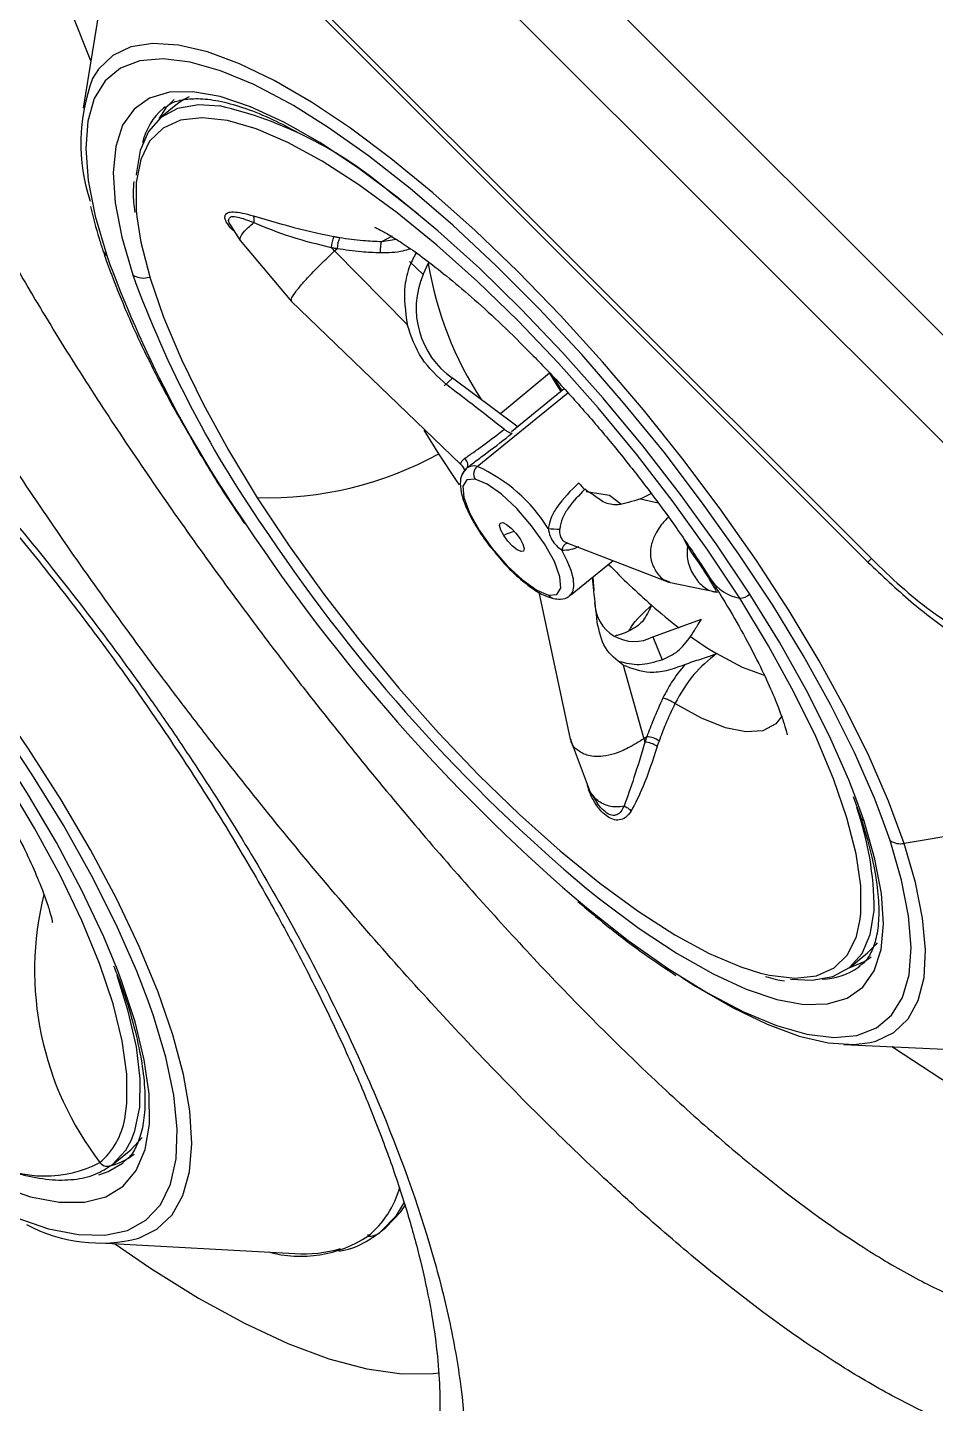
# Model space of a CAD drawing. Extents: x 527 to 611, y 788 to 934.
# Drawn here: x 600.728 to 602.688, y 871.504 to 874.474 of the extents above; entities that cross this region are included whole.
import ezdxf

# ---------------------------------------------------------------- set-up
doc = ezdxf.new("R2010")
doc.units = 0
doc.header["$MEASUREMENT"] = 0
doc.layers.add('1', color=4, linetype='Continuous')
doc.layers.add('GEOMETRY', color=4, linetype='Continuous', lineweight=25)

# ---------------------------------------------------------------- blocks, each defined once
blk = doc.blocks.new('2026_FLASH')
at = {"layer": 'GEOMETRY'}
for p, q in [((69.7236, 76.1656), (76.1656, 69.7237)), ((69.9749, 76.1466), (76.1466, 69.9749)), ((70.0066, 75.463), (75.463, 70.0066)), ((70.0139, 75.4703), (75.4703, 70.0139)), ((73.8373, 71.4072), (73.7687, 70.9863)), ((73.9727, 70.9959), (73.9352, 70.9654)), ((73.9458, 70.9891), (73.942, 70.9862)), ((74.4292, 70.8063), (74.4301, 70.8071)), ((74.4929, 70.7568), (74.4292, 70.8063)), ((74.0878, 70.7326), (74.1079, 70.7004)), ((74.1363, 70.754), (74.1977, 70.7363)), ((74.4135, 70.6986), (74.4368, 70.7111)), ((74.4135, 70.6986), (74.4442, 70.7035)), ((74.1078, 70.7006), (74.2185, 70.5692)), ((74.3113, 70.6782), (74.317, 70.6836)), ((74.4683, 70.5193), (74.3113, 70.6782)), ((74.4733, 70.6552), (74.5028, 70.6272)), ((74.5028, 70.6272), (74.5152, 70.6539)), ((74.2178, 70.5699), (74.5837, 70.218)), ((74.7755, 70.414), (74.6694, 70.3266)), ((74.7755, 70.414), (74.7885, 70.3928)), ((74.5481, 70.3869), (74.5658, 70.4035)), ((74.702, 70.3023), (74.5658, 70.4035)), ((74.8075, 70.3806), (74.6933, 70.2878)), ((74.784, 70.405), (74.7936, 70.3898)), ((74.7885, 70.3928), (74.8003, 70.3748)), ((74.7936, 70.3898), (74.8022, 70.3763)), ((74.6196, 70.213), (74.8152, 70.3719)), ((74.5366, 70.2402), (74.5052, 70.2916)), ((74.7068, 70.2988), (74.702, 70.3023)), ((74.8544, 70.1587), (74.9052, 70.1506)), ((74.9052, 70.1506), (74.9076, 70.1487)), ((74.9076, 70.1487), (74.9298, 70.1319)), ((74.9717, 70.1433), (74.9952, 70.1543)), ((74.9717, 70.1433), (75.0098, 70.1342)), ((75.0639, 70.0587), (75.0733, 70.0401)), ((74.8127, 70.0482), (75.0334, 69.963)), ((74.8206, 69.9347), (74.9128, 70.0096)), ((74.8691, 69.9741), (74.8712, 69.945)), ((75.0331, 69.9631), (75.1385, 69.9414)), ((74.7528, 69.9415), (74.8205, 69.6239)), ((74.9988, 69.8454), (75.1038, 69.8834)), ((74.9988, 69.8454), (75.0188, 69.7952)), ((74.9347, 69.784), (74.9792, 69.6252)), ((74.8203, 69.6245), (74.863, 69.5099)), ((74.9856, 69.6295), (74.9792, 69.6252)), ((74.8627, 69.5105), (74.8781, 69.4867)), ((74.8826, 69.4802), (74.8783, 69.4868)), ((75.4307, 69.5007), (75.4461, 69.4584)), ((75.4545, 69.4472), (75.4392, 69.4907)), ((75.9068, 69.46), (75.541, 69.3992)), ((75.5107, 69.4051), (75.494, 69.4528)), ((75.4248, 69.132), (75.4623, 69.1625)), ((75.4427, 69.1315), (75.4465, 69.1345)), ((75.4112, 68.9648), (75.8373, 68.9457)), ((73.8715, 68.7376), (73.896, 68.7638)), ((73.8341, 68.7075), (73.8715, 68.7376)), ((74.4125, 68.5617), (74.4224, 68.5697)), ((73.805, 68.5367), (74.2261, 68.5138)), ((74.3835, 68.5549), (74.3836, 68.551)), ((74.4098, 68.5596), (74.4125, 68.5617))]:
    blk.add_line(p, q, dxfattribs=at)
at = {"layer": 'GEOMETRY', "flags": 128}
for points in [[(73.7853, 71.0883), (73.7429, 71.1954), (73.7061, 71.3038), (73.6784, 71.4051), (73.66, 71.4988), (73.6509, 71.5841), (73.6513, 71.6605), (73.6612, 71.7274), (73.6645, 71.7404)], [(75.541, 69.3992), (75.5075, 69.4902), (75.4655, 69.5868), (75.4155, 69.6882), (75.3578, 69.7933), (75.2931, 69.9009), (75.2221, 70.01), (75.1455, 70.1195), (75.0641, 70.2282), (74.9787, 70.335), (74.8901, 70.4389), (74.7994, 70.5387), (74.7074, 70.6335), (74.6151, 70.7222), (74.5235, 70.804), (74.4333, 70.878), (74.3457, 70.9435), (74.2615, 70.9997), (74.1815, 71.0461), (74.1066, 71.0823), (74.0375, 71.1079), (73.975, 71.1225), (73.9196, 71.1261), (73.8721, 71.1186), (73.8328, 71.1001), (73.8021, 71.0707), (73.7891, 71.0503)], [(74.223, 70.9919), (74.2153, 70.9964), (74.1374, 71.0373), (74.0653, 71.0673), (73.9997, 71.0859), (73.9415, 71.0931), (73.8912, 71.0887), (73.8493, 71.0727), (73.8164, 71.0455), (73.7928, 71.0071), (73.7788, 70.9582), (73.7745, 70.8991), (73.7799, 70.8306), (73.7951, 70.7534), (73.8197, 70.6683)], [(74.2218, 70.9456), (74.202, 70.9561), (74.1301, 70.9893), (74.0644, 71.0113), (74.0058, 71.0218), (73.9549, 71.0209), (73.9123, 71.0083), (73.8786, 70.9844), (73.8541, 70.9494), (73.8391, 70.9037), (73.8338, 70.8478), (73.8382, 70.7824), (73.8523, 70.7083), (73.876, 70.6263)], [(73.9653, 71.005), (73.9475, 70.987), (73.9325, 70.9631)], [(73.9975, 71.0112), (73.9865, 71.0054), (73.9727, 70.9959)], [(74.0638, 70.991), (74.0175, 70.9937), (73.9728, 70.9858), (73.9367, 70.9665), (73.9096, 70.9361), (73.8918, 70.895), (73.8836, 70.8435), (73.8835, 70.8416)], [(75.494, 69.4528), (75.4768, 69.4971), (75.434, 69.595), (75.3827, 69.6977), (75.3236, 69.8042), (75.2573, 69.9132), (75.1845, 70.0235), (75.106, 70.134), (75.0227, 70.2434), (74.9354, 70.3506), (74.8452, 70.4543), (74.7531, 70.5535), (74.6599, 70.647), (74.5669, 70.7338), (74.4749, 70.8129), (74.3849, 70.8836), (74.2981, 70.945), (74.223, 70.9919)], [(74.0251, 70.9658), (73.9791, 70.9605), (73.9412, 70.9436), (73.9124, 70.9152), (73.893, 70.8758), (73.8834, 70.8259), (73.8835, 70.7661), (73.8849, 70.7517)], [(75.1861, 69.9283), (75.1173, 70.0322), (75.0428, 70.1363), (74.9636, 70.2391), (74.8806, 70.3393), (74.795, 70.4357), (74.7076, 70.5272), (74.6198, 70.6124), (74.5326, 70.6905), (74.447, 70.7603), (74.3641, 70.821), (74.2851, 70.8718), (74.2108, 70.9122), (74.1423, 70.9415), (74.0803, 70.9595), (74.0257, 70.9658), (74.0251, 70.9658)], [(75.4392, 69.4907), (75.4215, 69.5361), (75.3798, 69.6309), (75.3296, 69.7304), (75.2717, 69.8336), (75.2066, 69.9391), (75.1352, 70.0458), (75.0583, 70.1523), (74.9768, 70.2575), (74.8916, 70.3601), (74.8038, 70.459), (74.7143, 70.5528), (74.6243, 70.6407), (74.5347, 70.7214), (74.4467, 70.7941), (74.3613, 70.858), (74.2794, 70.9122), (74.2218, 70.9456)], [(73.8849, 70.7517), (73.8936, 70.697), (73.9133, 70.6197), (73.9425, 70.5351), (73.9808, 70.4441), (74.0277, 70.3481), (74.0826, 70.2481), (74.1448, 70.1455)], [(73.889, 68.5465), (73.9282, 68.566), (73.9607, 68.597), (73.9842, 68.6386), (73.9985, 68.6902), (74.0035, 68.7514), (73.9991, 68.8216), (73.9854, 68.9), (73.9624, 68.9858), (73.9305, 69.0782), (73.89, 69.1762), (73.8413, 69.2788), (73.7848, 69.3849), (73.7212, 69.4935), (73.6511, 69.6034), (73.5752, 69.7135)], [(73.9093, 69.0594), (73.8847, 69.1229), (73.84, 69.224), (73.7869, 69.3295), (73.7261, 69.4381), (73.6582, 69.5486), (73.5839, 69.6599), (73.5041, 69.7707), (73.4196, 69.8798), (73.3313, 69.986), (73.2404, 70.0881), (73.1476, 70.185), (73.0541, 70.2757), (72.9608, 70.3592), (72.8688, 70.4345), (72.7791, 70.5009), (72.6927, 70.5575), (72.6426, 70.5868)], [(73.8586, 68.8043), (73.8633, 68.8377), (73.8632, 68.9007), (73.8533, 68.9726), (73.8336, 69.0526), (73.8044, 69.1397), (73.7661, 69.2328), (73.7191, 69.3307), (73.6641, 69.4322), (73.6017, 69.536)], [(73.8429, 69.126), (73.8133, 69.1974), (73.7663, 69.2972), (73.7112, 69.4007), (73.6488, 69.5067), (73.5796, 69.614), (73.5045, 69.7213), (73.4245, 69.8273), (73.3404, 69.9309), (73.2532, 70.0308), (73.164, 70.1258), (73.0737, 70.2148), (72.9836, 70.2968), (72.8945, 70.3708), (72.8076, 70.4359), (72.7378, 70.4827)], [(74.7936, 70.3898), (74.7901, 70.3912), (74.7885, 70.3928)], [(74.5811, 70.1733), (74.5762, 70.1804), (74.5366, 70.2402)], [(74.5974, 70.2099), (74.5986, 70.2113), (74.5993, 70.2132), (74.5994, 70.2156), (74.5991, 70.2183), (74.5982, 70.2213), (74.5968, 70.2244), (74.5951, 70.2275), (74.5929, 70.2306)], [(74.615, 70.1855), (74.597, 70.1839), (74.5886, 70.1703), (74.5905, 70.1459), (74.6026, 70.1131), (74.6237, 70.0751), (74.6517, 70.0357), (74.6839, 69.9987), (74.7171, 69.9678), (74.748, 69.9459), (74.7737, 69.9352)], [(74.7737, 69.9352), (74.7917, 69.9368), (74.8001, 69.9504), (74.7981, 69.9749), (74.786, 70.0077), (74.765, 70.0456), (74.737, 70.085), (74.7048, 70.122), (74.6716, 70.153), (74.6407, 70.1748), (74.615, 70.1855)], [(74.1448, 70.1455), (74.2136, 70.0415), (74.2881, 69.9375), (74.3673, 69.8347), (74.4503, 69.7345), (74.536, 69.638), (74.6233, 69.5466), (74.7111, 69.4614), (74.7984, 69.3833), (74.8839, 69.3135), (74.9668, 69.2528), (75.0458, 69.202), (75.1201, 69.1616), (75.1887, 69.1323), (75.2309, 69.119)], [(74.6767, 70.064), (74.6704, 70.0757), (74.6678, 70.0851), (74.6693, 70.0907), (74.6745, 70.0917), (74.6828, 70.0879), (74.6928, 70.0799), (74.7031, 70.0689), (74.712, 70.0567)], [(74.712, 70.0567), (74.7183, 70.045), (74.7209, 70.0356), (74.7194, 70.03), (74.7142, 70.0291), (74.7059, 70.0329), (74.6959, 70.0408), (74.6856, 70.0518), (74.6767, 70.064)], [(74.8207, 69.9348), (74.826, 69.9421), (74.8284, 69.954), (74.8271, 69.9695), (74.8221, 69.9881), (74.8137, 70.0093), (74.802, 70.0325)], [(75.463, 70.0066), (75.4637, 70.0073), (75.4703, 70.0139)], [(75.4462, 69.2357), (75.4476, 69.2479), (75.4474, 69.3077), (75.4373, 69.3768), (75.4176, 69.4541), (75.3884, 69.5387), (75.3501, 69.6297), (75.3032, 69.7257), (75.2483, 69.8256), (75.1861, 69.9283)], [(75.2398, 69.7616), (75.1918, 69.7791), (75.1357, 69.8089)], [(75.2781, 69.6742), (75.2641, 69.657), (75.2362, 69.6424), (75.1996, 69.6396), (75.1551, 69.6486), (75.1035, 69.6693), (75.0462, 69.7012)], [(74.8554, 69.302), (74.8837, 69.2793), (74.9692, 69.2155), (75.0511, 69.1613), (75.1285, 69.1173), (75.2004, 69.0841), (75.2661, 69.0622), (75.3247, 69.0516), (75.3756, 69.0526), (75.4181, 69.0651), (75.4519, 69.089), (75.4764, 69.124), (75.4914, 69.1697), (75.4967, 69.2256), (75.4922, 69.291), (75.4781, 69.3651), (75.4545, 69.4472)], [(74.8289, 69.2828), (74.8556, 69.2605), (74.9455, 69.1898), (75.0324, 69.1285), (75.1152, 69.077), (75.1931, 69.0361), (75.2652, 69.0062), (75.3307, 68.9875), (75.389, 68.9803), (75.4393, 68.9847), (75.4811, 69.0007), (75.514, 69.028), (75.5376, 69.0663), (75.5516, 69.1153), (75.556, 69.1743), (75.5505, 69.2428), (75.5354, 69.32), (75.5107, 69.4051)], [(75.4676, 68.9691), (75.4798, 68.9722), (75.5191, 68.9907), (75.5497, 69.0201), (75.5714, 69.0599), (75.584, 69.1099), (75.5872, 69.1695), (75.581, 69.238), (75.5655, 69.3149), (75.541, 69.3992)], [(75.2961, 69.1063), (75.3425, 69.1037), (75.3872, 69.1116), (75.4233, 69.1308), (75.4504, 69.1612), (75.4681, 69.2024), (75.4763, 69.2538), (75.4764, 69.2558)], [(75.2309, 69.119), (75.2506, 69.1143), (75.3052, 69.108), (75.3518, 69.1133), (75.3897, 69.1302), (75.4186, 69.1586), (75.4379, 69.1979), (75.4462, 69.2357)], [(75.483, 69.1844), (75.4794, 69.1798), (75.4623, 69.1625)], [(75.4698, 69.1534), (75.4561, 69.1438), (75.422, 69.1298)], [(73.5869, 68.6596), (73.6555, 68.6363), (73.7172, 68.6246), (73.7715, 68.6244), (73.8177, 68.6359), (73.8551, 68.6588), (73.8835, 68.693), (73.9024, 68.738), (73.9117, 68.7932), (73.9112, 68.8581), (73.9009, 68.9319), (73.881, 69.0137), (73.8517, 69.1026), (73.8429, 69.126)], [(73.8724, 68.7576), (73.8805, 68.7784), (73.891, 68.8297), (73.892, 68.8905), (73.8838, 68.9598), (73.8662, 69.037), (73.8422, 69.1137)], [(75.0606, 69.1101), (75.0904, 69.0911), (75.1704, 69.0446), (75.2453, 69.0085), (75.3143, 68.9829), (75.3769, 68.9683), (75.4322, 68.9647), (75.4676, 68.9691)], [(73.6232, 68.5914), (73.6943, 68.5672), (73.7586, 68.5544), (73.8155, 68.5532), (73.8643, 68.5637), (73.9045, 68.5857), (73.9356, 68.6189), (73.9574, 68.6631), (73.9695, 68.7178), (73.9719, 68.7822), (73.9644, 68.8558), (73.9473, 68.9377), (73.9206, 69.0271), (73.9093, 69.0594)], [(76.1501, 68.7106), (76.1207, 68.708), (76.0539, 68.711), (75.9797, 68.7252), (75.8987, 68.7504), (75.8113, 68.7866), (75.7183, 68.8335), (75.6202, 68.8907), (75.5178, 68.9579), (75.5144, 68.9602)], [(73.8322, 68.706), (73.8609, 68.737), (73.8724, 68.7576)], [(73.8027, 68.6838), (73.823, 68.6905), (73.8553, 68.7094)], [(74.4125, 68.5617), (74.4449, 68.5958), (74.4627, 68.6247)], [(74.4224, 68.5697), (74.4549, 68.6038), (74.4653, 68.6194)], [(73.8364, 68.535), (73.914, 68.4819), (74.0175, 68.4174), (74.1168, 68.363), (74.2109, 68.3192), (74.2994, 68.2862), (74.3815, 68.2645), (74.4568, 68.2539), (74.5246, 68.2548), (74.5381, 68.2564)]]:
    blk.add_lwpolyline(points, dxfattribs=at)
at = {"layer": 'GEOMETRY'}
for centre, radius, start, end in [((74.161, 70.9106), 0.3972, 159.415, 198.3301), ((74.0299, 70.8827), 0.1357, 130.337, 167.8202), ((73.8717, 70.1572), 0.8558, 49.3432, 77.0226), ((74.4035, 70.6741), 0.1002, 159.4009, 173.2922), ((74.4105, 70.6747), 0.0939, 159.7507, 174.5792), ((73.8331, 70.6869), 0.023, 198.8276, 234.2241), ((76.2228, 71.5445), 2.5579, 200.0329, 214.7356), ((75.2583, 70.7723), 0.7542, 189.2439, 213.4453), ((76.1534, 71.4602), 2.4253, 200.1111, 215.1496), ((73.8989, 70.6621), 0.0425, 237.3959, 288.8525), ((74.6718, 70.5541), 0.1841, 156.5901, 234.8389), ((74.1656, 70.918), 0.7727, 268.4628, 298.6988), ((74.6118, 70.1875), 0.0266, 73.0864, 122.7951), ((74.6332, 70.1966), 0.0214, 129.8292, 211.1211), ((74.4787, 69.8978), 0.3452, 31.6882, 65.9137), ((77.4253, 72.2825), 3.9673, 213.5991, 229.1226), ((74.794, 70.2458), 0.1681, 262.6251, 271.1797), ((77.1942, 72.0936), 3.6418, 213.8707, 230.0445), ((74.7146, 69.9919), 0.0815, 100.1244, 117.749), ((74.8194, 70.0309), 0.0174, 107.6034, 174.7763), ((76.0841, 71.1531), 1.6496, 224.2717, 228.7259), ((75.2055, 70.026), 0.0997, 214.9089, 258.7548), ((74.7878, 69.9438), 0.0165, 211.5567, 257.6971), ((75.185, 69.9633), 0.035, 271.7217, 311.0751), ((74.9582, 69.9203), 0.0852, 180.8136, 298.4017), ((75.8214, 70.8563), 1.2533, 228.8021, 232.3265), ((75.5595, 70.5052), 0.8151, 233.981, 238.6771), ((74.9798, 69.5702), 0.0474, 53.7259, 88.0864), ((74.9828, 69.5803), 0.0493, 53.6753, 86.7696), ((74.8033, 69.2544), 0.6731, 0.115, 19.2518), ((75.4678, 69.4658), 0.0229, 198.6198, 234.2542), ((75.5329, 69.4383), 0.0399, 236.2515, 281.6307), ((74.3457, 69.1253), 0.6817, 166.0976, 217.5205), ((75.3614, 69.2479), 0.1419, 271.1082, 304.9685), ((73.7014, 68.8314), 0.1595, 310.5114, 350.2158), ((73.6869, 68.9348), 0.2538, 241.0797, 297.7338), ((73.7924, 68.838), 0.1396, 283.4651, 308.2821), ((73.8206, 68.7213), 0.0192, 215.4743, 307.1432), ((74.2499, 68.7135), 0.2105, 309.4464, 344.3748), ((73.8065, 68.876), 0.3397, 241.904, 284.0604), ((74.238, 68.7745), 0.2667, 254.9476, 303.085), ((74.3852, 68.5905), 0.0395, 267.7315, 308.6598), ((74.2459, 68.7912), 0.2781, 265.9198, 286.459)]:
    blk.add_arc(centre, radius, start, end, dxfattribs=at)
for points, knots in [([(75.8286, 68.0931), (75.7683, 68.1014), (75.7027, 68.1206), (75.5968, 68.1651), (75.5602, 68.1826), (75.5034, 68.2128), (75.4842, 68.2235), (75.445, 68.2463), (75.425, 68.2584), (75.3248, 68.3215), (75.2417, 68.3811), (75.1125, 68.4837), (75.0687, 68.5202), (75.0018, 68.5782), (74.9792, 68.5981), (74.9341, 68.6388), (74.9115, 68.6595), (74.7983, 68.7652), (74.7071, 68.856), (74.569, 69.0015), (74.5228, 69.0515), (74.43, 69.1546), (74.384, 69.2069), (74.2475, 69.366), (74.1582, 69.475), (74.0486, 69.6147), (74.0268, 69.6428), (73.9833, 69.6995), (73.9617, 69.728), (73.8978, 69.8132), (73.8562, 69.8699), (73.7347, 70.0395), (73.6578, 70.1519), (73.567, 70.2918), (73.5491, 70.3197), (73.5139, 70.3755), (73.4967, 70.4031), (73.4465, 70.4853), (73.4146, 70.5391), (73.3237, 70.6977), (73.2696, 70.7997), (73.2105, 70.9225), (73.1991, 70.9469), (73.1774, 70.9948), (73.167, 71.0183), (73.1376, 71.0875), (73.12, 71.1321), (73.0735, 71.261), (73.0507, 71.3406), (73.0296, 71.4503), (73.0249, 71.4847), (73.0201, 71.5493), (73.0199, 71.5794), (73.0241, 71.6356), (73.0285, 71.6616), (73.0385, 71.6974), (73.0424, 71.7088), (73.0515, 71.7306), (73.0566, 71.741), (73.0849, 71.7896), (73.1166, 71.819), (73.1573, 71.8388)], [0, 0, 0, 0, 0.0625, 0.0625, 0.09375, 0.09375, 0.109375, 0.109375, 0.125, 0.125, 0.1875, 0.1875, 0.21875, 0.21875, 0.234375, 0.234375, 0.25, 0.25, 0.3125, 0.3125, 0.34375, 0.34375, 0.375, 0.375, 0.4375, 0.4375, 0.453125, 0.453125, 0.46875, 0.46875, 0.5, 0.5, 0.5625, 0.5625, 0.578125, 0.578125, 0.59375, 0.59375, 0.625, 0.625, 0.6875, 0.6875, 0.703125, 0.703125, 0.71875, 0.71875, 0.75, 0.75, 0.8125, 0.8125, 0.84375, 0.84375, 0.875, 0.875, 0.90625, 0.90625, 0.921875, 0.921875, 0.9375, 0.9375, 1, 1, 1, 1]), ([(73.4112, 71.7658), (73.3744, 71.748), (73.3459, 71.7214), (73.3206, 71.6772), (73.3161, 71.6678), (73.3082, 71.648), (73.3047, 71.6377), (73.296, 71.6052), (73.2924, 71.5816), (73.2892, 71.5306), (73.2897, 71.5032), (73.2936, 71.4593), (73.2954, 71.4442), (73.3, 71.4129), (73.3029, 71.3968), (73.3198, 71.3139), (73.3414, 71.2417), (73.3849, 71.125), (73.4012, 71.0846), (73.4286, 71.0219), (73.4381, 71.0006), (73.4582, 70.9573), (73.4688, 70.9352), (73.5233, 70.824), (73.573, 70.7318), (73.6561, 70.5884), (73.6852, 70.5397), (73.7464, 70.4406), (73.7786, 70.39), (73.8776, 70.2383), (73.9473, 70.1366), (74.0574, 69.9832), (74.0949, 69.9319), (74.1527, 69.8547), (74.1722, 69.8289), (74.2114, 69.7776), (74.2311, 69.7521), (74.33, 69.6255), (74.4105, 69.5266), (74.5335, 69.382), (74.5749, 69.3345), (74.6584, 69.2407), (74.7001, 69.1951), (74.8244, 69.0625), (74.9065, 68.9796), (75.0085, 68.8829), (75.0289, 68.8639), (75.0696, 68.8267), (75.0899, 68.8085), (75.1503, 68.7553), (75.1898, 68.7219), (75.3063, 68.6278), (75.3813, 68.573), (75.4719, 68.515), (75.4899, 68.5039), (75.5253, 68.4829), (75.5427, 68.4731), (75.5941, 68.4453), (75.6271, 68.4293), (75.7228, 68.3884), (75.7821, 68.3707), (75.8366, 68.3631)], [0, 0, 0, 0, 0.0625, 0.0625, 0.078125, 0.078125, 0.09375, 0.09375, 0.125, 0.125, 0.15625, 0.15625, 0.171875, 0.171875, 0.1875, 0.1875, 0.25, 0.25, 0.28125, 0.28125, 0.296875, 0.296875, 0.3125, 0.3125, 0.375, 0.375, 0.40625, 0.40625, 0.4375, 0.4375, 0.5, 0.5, 0.53125, 0.53125, 0.546875, 0.546875, 0.5625, 0.5625, 0.625, 0.625, 0.65625, 0.65625, 0.6875, 0.6875, 0.75, 0.75, 0.765625, 0.765625, 0.78125, 0.78125, 0.8125, 0.8125, 0.875, 0.875, 0.890625, 0.890625, 0.90625, 0.90625, 0.9375, 0.9375, 1, 1, 1, 1]), ([(74.2602, 67.607), (74.2453, 67.6066), (74.2299, 67.607), (74.1983, 67.6093), (74.182, 67.6112), (74.1319, 67.6193), (74.0972, 67.6278), (73.9892, 67.6622), (73.9122, 67.6969), (73.8092, 67.7551), (73.7882, 67.7675), (73.7458, 67.7937), (73.7244, 67.8075), (73.6598, 67.8506), (73.616, 67.8819), (73.527, 67.9494), (73.4818, 67.9856), (73.4128, 68.0435), (73.3896, 68.0634), (73.3428, 68.1045), (73.3192, 68.1257), (73.2007, 68.2341), (73.1056, 68.3279), (72.9619, 68.4785), (72.9138, 68.5304), (72.8414, 68.6106), (72.8171, 68.6379), (72.7688, 68.6928), (72.7448, 68.7205), (72.6253, 68.8599), (72.5317, 68.9745), (72.4169, 69.1213), (72.3941, 69.1508), (72.3486, 69.2103), (72.326, 69.2402), (72.2586, 69.3304), (72.2149, 69.3903), (72.0872, 69.5693), (72.0066, 69.6878), (71.9119, 69.8349), (71.8932, 69.8643), (71.8565, 69.9229), (71.8386, 69.9521), (71.7861, 70.0386), (71.753, 70.0952), (71.659, 70.2617), (71.6036, 70.3685), (71.5439, 70.4969), (71.5324, 70.5223), (71.5107, 70.5722), (71.5005, 70.5966), (71.4714, 70.6687), (71.4544, 70.7149), (71.425, 70.804), (71.4126, 70.8467), (71.3976, 70.9083), (71.3932, 70.9284), (71.3856, 70.9676), (71.3825, 70.9869), (71.3699, 71.0802), (71.3701, 71.1455), (71.3857, 71.2298), (71.3935, 71.2556), (71.4091, 71.2908), (71.415, 71.302), (71.428, 71.3232), (71.4352, 71.3331), (71.4585, 71.3608), (71.4767, 71.3767), (71.5076, 71.3967), (71.5186, 71.4026), (71.5415, 71.4132), (71.5535, 71.4178), (71.6164, 71.4373), (71.6753, 71.4423), (71.7763, 71.4337), (71.8121, 71.4281), (71.869, 71.4156), (71.8886, 71.4107), (71.9283, 71.3997), (71.9486, 71.3935), (72.0516, 71.3593), (72.1398, 71.3216), (72.257, 71.2614), (72.2808, 71.2487), (72.3291, 71.222), (72.3536, 71.2079), (72.4274, 71.1642), (72.4773, 71.1328), (72.6286, 71.0319), (72.7318, 70.956), (72.8635, 70.8495), (72.89, 70.8276), (72.9427, 70.7832), (72.969, 70.7605), (73.0477, 70.6914), (73.0999, 70.6437), (73.2035, 70.5451), (73.2551, 70.4942), (73.3318, 70.4155), (73.3574, 70.3888), (73.4082, 70.3347), (73.4336, 70.3072), (73.559, 70.1686), (73.6546, 70.0546), (73.7913, 69.879), (73.8357, 69.8197), (73.9005, 69.7295), (73.9219, 69.6992), (73.9638, 69.6385), (73.9843, 69.6082), (74.0843, 69.457), (74.1571, 69.3366), (74.2555, 69.1571), (74.2864, 69.0974), (74.3447, 68.9785), (74.3715, 68.9202), (74.4451, 68.7487), (74.4853, 68.6388), (74.5245, 68.5074), (74.5317, 68.4813), (74.5452, 68.4299), (74.5513, 68.4046), (74.5678, 68.3303), (74.5764, 68.2827), (74.595, 68.1462), (74.5981, 68.0631), (74.5902, 67.9697), (74.588, 67.9515), (74.5825, 67.9166), (74.5792, 67.8999), (74.5675, 67.8516), (74.5575, 67.8221), (74.5331, 67.7685), (74.5188, 67.7444), (74.4939, 67.7123), (74.4851, 67.7023), (74.4663, 67.6837), (74.4564, 67.6751), (74.4459, 67.6672)], [0, 0, 0, 0, 0.007812, 0.007812, 0.015625, 0.015625, 0.03125, 0.03125, 0.0625, 0.0625, 0.070312, 0.070312, 0.078125, 0.078125, 0.09375, 0.09375, 0.109375, 0.109375, 0.117187, 0.117187, 0.125, 0.125, 0.15625, 0.15625, 0.171875, 0.171875, 0.179687, 0.179687, 0.1875, 0.1875, 0.21875, 0.21875, 0.226562, 0.226562, 0.234375, 0.234375, 0.25, 0.25, 0.28125, 0.28125, 0.289062, 0.289062, 0.296875, 0.296875, 0.3125, 0.3125, 0.34375, 0.34375, 0.351562, 0.351562, 0.359375, 0.359375, 0.375, 0.375, 0.390625, 0.390625, 0.398437, 0.398437, 0.40625, 0.40625, 0.4375, 0.4375, 0.453125, 0.453125, 0.460937, 0.460937, 0.46875, 0.46875, 0.484375, 0.484375, 0.492187, 0.492187, 0.5, 0.5, 0.53125, 0.53125, 0.546875, 0.546875, 0.554687, 0.554687, 0.5625, 0.5625, 0.59375, 0.59375, 0.601562, 0.601562, 0.609375, 0.609375, 0.625, 0.625, 0.65625, 0.65625, 0.664062, 0.664062, 0.671875, 0.671875, 0.6875, 0.6875, 0.703125, 0.703125, 0.710937, 0.710937, 0.71875, 0.71875, 0.75, 0.75, 0.765625, 0.765625, 0.773437, 0.773437, 0.78125, 0.78125, 0.8125, 0.8125, 0.828125, 0.828125, 0.84375, 0.84375, 0.875, 0.875, 0.882813, 0.882813, 0.890625, 0.890625, 0.90625, 0.90625, 0.9375, 0.9375, 0.945312, 0.945312, 0.953125, 0.953125, 0.96875, 0.96875, 0.984375, 0.984375, 0.992187, 0.992187, 1, 1, 1, 1]), ([(74.2661, 67.8713), (74.241, 67.872), (74.1838, 67.8735), (74.0823, 67.8995), (73.9636, 67.9483), (73.8362, 68.0189), (73.7013, 68.1105), (73.5606, 68.2208), (73.4146, 68.349), (73.2644, 68.4938), (73.1116, 68.6529), (72.9572, 68.8243), (72.8028, 69.0062), (72.65, 69.1959), (72.5009, 69.3906), (72.3574, 69.5877), (72.2213, 69.7849), (72.0949, 69.9793), (71.9803, 70.1684), (71.8792, 70.3501), (71.7935, 70.5222), (71.7252, 70.6822), (71.6751, 70.829), (71.6442, 70.9605), (71.634, 71.0749), (71.6436, 71.1717), (71.6702, 71.243), (71.7086, 71.2924), (71.7499, 71.328), (71.7886, 71.3395), (71.8078, 71.3452)], [0, 0, 0, 0, 0.028238, 0.064352, 0.100583, 0.1367, 0.172844, 0.209101, 0.245249, 0.282035, 0.318935, 0.355725, 0.393273, 0.430937, 0.468486, 0.506451, 0.544536, 0.582501, 0.620518, 0.658657, 0.696672, 0.734409, 0.772269, 0.810002, 0.847101, 0.884322, 0.921417, 0.947736, 0.974056, 1, 1, 1, 1]), ([(71.8065, 71.3488), (71.8068, 71.3489), (71.8092, 71.3498), (71.8237, 71.3531), (71.8523, 71.3553), (71.8939, 71.3535), (71.9457, 71.3458), (72.0073, 71.3313), (72.078, 71.309), (72.1573, 71.2784), (72.2441, 71.2391), (72.3375, 71.191), (72.4365, 71.1342), (72.5395, 71.069), (72.6463, 70.9956), (72.7564, 70.9142), (72.8696, 70.8244), (72.9851, 70.7268), (73.1018, 70.6222), (73.2184, 70.5112), (73.3339, 70.3948), (73.447, 70.274), (73.5568, 70.1499), (73.6622, 70.0234), (73.7631, 69.8947), (73.8599, 69.7636), (73.9526, 69.63), (74.0407, 69.4948), (74.1234, 69.359), (74.1998, 69.2242), (74.2691, 69.0919), (74.3308, 68.9634), (74.3842, 68.8402), (74.4292, 68.7234), (74.4659, 68.6132), (74.495, 68.5092), (74.5167, 68.4117), (74.531, 68.3219), (74.5384, 68.2413), (74.5394, 68.1711), (74.5349, 68.1122), (74.5263, 68.0652), (74.5158, 68.0316), (74.5078, 68.0143), (74.505, 68.0103), (74.5049, 68.0102)], [0, 0, 0, 0, 0.003047, 0.024247, 0.046607, 0.068628, 0.090775, 0.113302, 0.136288, 0.159711, 0.183507, 0.207595, 0.231881, 0.256291, 0.280532, 0.305209, 0.330254, 0.355595, 0.381148, 0.406822, 0.432516, 0.458113, 0.483534, 0.508711, 0.533633, 0.558702, 0.584089, 0.609715, 0.635486, 0.661284, 0.686958, 0.71239, 0.737469, 0.762099, 0.786232, 0.810453, 0.834802, 0.859074, 0.883166, 0.90698, 0.930448, 0.953566, 0.976459, 0.999405, 1, 1, 1, 1]), ([(73.9455, 70.9872), (73.9495, 70.9905), (73.9601, 70.999), (73.9847, 71.0058), (74.021, 71.0082), (74.0659, 71.0023), (74.1191, 70.9869), (74.1745, 70.9648), (74.2143, 70.9436), (74.2323, 70.934)], [0, 0, 0, 0, 0.096358, 0.253418, 0.402561, 0.560715, 0.716553, 0.872512, 1, 1, 1, 1]), ([(73.8782, 70.8284), (73.8775, 70.8205), (73.8755, 70.8004), (73.8785, 70.7762), (73.8804, 70.7615)], [0, 0, 0, 0, 0.39302, 1, 1, 1, 1]), ([(73.7848, 70.7738), (73.7904, 70.7512), (73.798, 70.7207), (73.8086, 70.688), (73.8114, 70.6795)], [0, 0, 0, 0, 0.742232, 1, 1, 1, 1]), ([(74.0951, 70.7209), (74.095, 70.7209), (74.089, 70.7256), (74.0813, 70.735), (74.0743, 70.7471), (74.0748, 70.756), (74.0807, 70.7617), (74.0934, 70.7631), (74.1121, 70.7604), (74.1279, 70.7563), (74.1363, 70.754)], [0, 0, 0, 0, 0.001848, 0.151719, 0.283511, 0.416338, 0.548715, 0.681123, 0.830979, 1, 1, 1, 1]), ([(74.0895, 70.7304), (74.0875, 70.7333), (74.0824, 70.7405), (74.0828, 70.7484), (74.0888, 70.7532), (74.102, 70.752), (74.1186, 70.7467), (74.1311, 70.7418), (74.1374, 70.7393)], [0, 0, 0, 0, 0.120639, 0.295046, 0.469434, 0.642381, 0.819152, 1, 1, 1, 1]), ([(74.1084, 70.701), (74.1079, 70.703), (74.1069, 70.7072), (74.1143, 70.7179), (74.1254, 70.7293), (74.1333, 70.7359), (74.1374, 70.7393)], [0, 0, 0, 0, 0.296239, 0.639011, 0.814014, 1, 1, 1, 1]), ([(74.1374, 70.7393), (74.1376, 70.7408), (74.1381, 70.7439), (74.138, 70.7481), (74.1375, 70.7517), (74.1367, 70.7533), (74.1363, 70.754)], [0, 0, 0, 0, 0.246142, 0.500005, 0.753865, 1, 1, 1, 1]), ([(74.1374, 70.7393), (74.1636, 70.7286), (74.2168, 70.707), (74.2746, 70.6929), (74.3039, 70.6858)], [0, 0, 0, 0, 0.492617, 1, 1, 1, 1]), ([(74.1977, 70.7363), (74.2024, 70.7349), (74.2381, 70.7244), (74.2764, 70.7164), (74.3096, 70.7094)], [0, 0, 0, 0, 0.130853, 1, 1, 1, 1]), ([(74.3096, 70.7094), (74.312, 70.7089), (74.3163, 70.7082), (74.3205, 70.7075), (74.3224, 70.7072)], [0, 0, 0, 0, 0.5607008, 1, 1, 1, 1]), ([(74.3224, 70.7072), (74.3393, 70.7048), (74.3696, 70.7004), (74.4001, 70.6991), (74.4135, 70.6986)], [0, 0, 0, 0, 0.5597657, 1, 1, 1, 1]), ([(74.3977, 70.7296), (74.3983, 70.7294), (74.3997, 70.7288), (74.4142, 70.7216), (74.4376, 70.7081), (74.4703, 70.6869), (74.5113, 70.6575), (74.5596, 70.6195), (74.6142, 70.573), (74.6737, 70.5185), (74.7366, 70.4565), (74.8014, 70.3883), (74.8666, 70.315), (74.9308, 70.2379), (74.9926, 70.1588), (75.0506, 70.0792), (75.0938, 70.0157), (75.117, 69.9796), (75.1237, 69.969)], [0, 0, 0, 0, 0.043819, 0.094257, 0.147434, 0.203843, 0.263632, 0.326663, 0.392595, 0.460977, 0.531325, 0.603163, 0.676049, 0.749577, 0.823368, 0.896985, 0.970014, 1, 1, 1, 1]), ([(73.8114, 70.6795), (73.8162, 70.6648), (73.822, 70.6472), (73.8295, 70.6285), (73.8307, 70.6256)], [0, 0, 0, 0, 0.843965, 1, 1, 1, 1]), ([(74.2184, 70.5705), (74.218, 70.5716), (74.2172, 70.5742), (74.2252, 70.5872), (74.241, 70.6066), (74.2612, 70.6285), (74.2846, 70.6524), (74.3018, 70.6689), (74.3113, 70.6782)], [0, 0, 0, 0, 0.132701, 0.291302, 0.463633, 0.60375, 0.77849, 1, 1, 1, 1]), ([(74.3113, 70.6782), (74.3099, 70.6796), (74.3075, 70.6821), (74.305, 70.6847), (74.3039, 70.6858)], [0, 0, 0, 0, 0.56, 1, 1, 1, 1]), ([(74.3039, 70.6858), (74.3063, 70.6854), (74.3107, 70.6846), (74.3151, 70.6839), (74.317, 70.6836)], [0, 0, 0, 0, 0.560236, 1, 1, 1, 1]), ([(74.317, 70.6836), (74.3344, 70.681), (74.3656, 70.6765), (74.3969, 70.6752), (74.4107, 70.6746)], [0, 0, 0, 0, 0.559797, 1, 1, 1, 1]), ([(74.4107, 70.6746), (74.4108, 70.6771), (74.4108, 70.681), (74.4111, 70.6861), (74.4115, 70.6899), (74.4119, 70.6931), (74.4126, 70.6966), (74.4132, 70.6978), (74.4135, 70.6986)], [0, 0, 0, 0, 0.238919, 0.368015, 0.5, 0.631985, 0.761081, 1, 1, 1, 1]), ([(74.4107, 70.6746), (74.4273, 70.6747), (74.4493, 70.675), (74.4699, 70.6815), (74.475, 70.6831)], [0, 0, 0, 0, 0.751627, 1, 1, 1, 1]), ([(74.4875, 70.6741), (74.4827, 70.665), (74.4709, 70.6428), (74.4587, 70.5904), (74.4645, 70.5473), (74.4683, 70.5193)], [0, 0, 0, 0, 0.194453, 0.477731, 1, 1, 1, 1]), ([(73.8307, 70.6256), (73.8412, 70.5986), (73.8632, 70.5418), (73.9064, 70.4494), (73.9507, 70.3625), (73.983, 70.3066), (73.9958, 70.2845)], [0, 0, 0, 0, 0.254975, 0.536322, 0.816891, 1, 1, 1, 1]), ([(74.5537, 70.389), (74.5341, 70.407), (74.4943, 70.4433), (74.477, 70.4938), (74.4683, 70.5193)], [0, 0, 0, 0, 0.493307, 1, 1, 1, 1]), ([(74.678, 70.2932), (74.6548, 70.3112), (74.6134, 70.3432), (74.5719, 70.3751), (74.5537, 70.389)], [0, 0, 0, 0, 0.561974, 1, 1, 1, 1]), ([(72.8334, 70.3075), (72.834, 70.3072), (72.8353, 70.3068), (72.8498, 70.2998), (72.8733, 70.2865), (72.9061, 70.2657), (72.9471, 70.2367), (72.9954, 70.1992), (73.0498, 70.1531), (73.1089, 70.0989), (73.1713, 70.0374), (73.2354, 69.9696), (73.2997, 69.8966), (73.3628, 69.82), (73.4232, 69.7413), (73.4798, 69.6621), (73.5313, 69.5843), (73.5768, 69.5097), (73.6156, 69.4401), (73.6471, 69.3775), (73.6711, 69.3236), (73.6873, 69.2816), (73.6969, 69.2516), (73.7015, 69.2344), (73.7027, 69.2269), (73.7025, 69.2286), (73.7025, 69.2288)], [0, 0, 0, 0, 0.02986, 0.064475, 0.100818, 0.139249, 0.179896, 0.222689, 0.267421, 0.3138, 0.361507, 0.410223, 0.459647, 0.509498, 0.559512, 0.609378, 0.65881, 0.707539, 0.755276, 0.801723, 0.846581, 0.889602, 0.926379, 0.961396, 0.995075, 1, 1, 1, 1]), ([(74.5929, 70.2306), (74.5993, 70.235), (74.6125, 70.2443), (74.6421, 70.2655), (74.6635, 70.2821), (74.678, 70.2932)], [0, 0, 0, 0, 0.228435, 0.478524, 1, 1, 1, 1]), ([(74.678, 70.2932), (74.6798, 70.2919), (74.6834, 70.2893), (74.6884, 70.2865), (74.6926, 70.2848), (74.6943, 70.2847), (74.6952, 70.2846)], [0, 0, 0, 0, 0.26403, 0.518545, 0.762647, 1, 1, 1, 1]), ([(73.9958, 70.2845), (74.0023, 70.2729), (74.0278, 70.2277), (74.0684, 70.1624), (74.1044, 70.1087), (74.1172, 70.0895)], [0, 0, 0, 0, 0.182397, 0.708719, 1, 1, 1, 1]), ([(74.5974, 70.2099), (74.6035, 70.2146), (74.6173, 70.2253), (74.6515, 70.2505), (74.6773, 70.2707), (74.6952, 70.2846)], [0, 0, 0, 0, 0.194144, 0.442805, 1, 1, 1, 1]), ([(74.5837, 70.2182), (74.5836, 70.2182), (74.5834, 70.2184), (74.5838, 70.2195), (74.5847, 70.2215), (74.5864, 70.2242), (74.589, 70.2275), (74.5916, 70.2295), (74.5929, 70.2306)], [0, 0, 0, 0, 0.112266, 0.276673, 0.441063, 0.612538, 0.797504, 1, 1, 1, 1]), ([(74.5961, 70.2069), (74.5924, 70.2032), (74.584, 70.1945), (74.5821, 70.1747), (74.5856, 70.15), (74.5977, 70.1177), (74.6182, 70.0806), (74.6401, 70.048), (74.6558, 70.0296), (74.6614, 70.0231)], [0, 0, 0, 0, 0.096921, 0.222979, 0.373555, 0.555105, 0.731305, 0.903654, 1, 1, 1, 1]), ([(74.5835, 70.2182), (74.5863, 70.2146), (74.5907, 70.209), (74.5917, 70.2052), (74.5922, 70.2055), (74.5922, 70.2055)], [0, 0, 0, 0, 0.6154434, 0.9568308, 1, 1, 1, 1]), ([(74.5874, 70.1962), (74.5876, 70.197), (74.5882, 70.2001), (74.5935, 70.2057), (74.5974, 70.2099)], [0, 0, 0, 0, 0.245411, 1, 1, 1, 1]), ([(74.8386, 70.1776), (74.8217, 70.1608), (74.7986, 70.1378), (74.778, 70.1027), (74.7742, 70.0865), (74.7724, 70.0791)], [0, 0, 0, 0, 0.598502, 0.817104, 1, 1, 1, 1]), ([(74.8386, 70.1776), (74.8398, 70.176), (74.8424, 70.1729), (74.8462, 70.1687), (74.8495, 70.1652), (74.8509, 70.1641), (74.8516, 70.1636)], [0, 0, 0, 0, 0.237353, 0.481455, 0.73597, 1, 1, 1, 1]), ([(74.8516, 70.1636), (74.8392, 70.1508), (74.821, 70.1319), (74.8026, 70.1023), (74.7991, 70.0857), (74.7975, 70.0778)], [0, 0, 0, 0, 0.521502, 0.771589, 1, 1, 1, 1]), ([(74.8931, 70.1355), (74.8853, 70.1408), (74.8714, 70.1504), (74.8577, 70.1595), (74.8516, 70.1636)], [0, 0, 0, 0, 0.557907, 1, 1, 1, 1]), ([(74.9717, 70.1433), (74.9543, 70.1375), (74.9196, 70.1258), (74.9019, 70.1323), (74.8931, 70.1355)], [0, 0, 0, 0, 0.499899, 1, 1, 1, 1]), ([(74.7724, 70.0791), (74.7738, 70.0733), (74.7764, 70.062), (74.786, 70.0449), (74.796, 70.0372), (74.802, 70.0325)], [0, 0, 0, 0, 0.295814, 0.575948, 1, 1, 1, 1]), ([(75.0323, 70.1033), (75.0297, 70.1009), (75.0195, 70.0911), (75.0062, 70.072), (74.9938, 70.0444), (74.9918, 70.0141), (75.0035, 69.9874), (75.0181, 69.9688), (75.0306, 69.9656), (75.0344, 69.9646)], [0, 0, 0, 0, 0.063863, 0.25121, 0.401437, 0.586201, 0.756245, 0.926289, 1, 1, 1, 1]), ([(74.7975, 70.0778), (74.7974, 70.0752), (74.7972, 70.0705), (74.798, 70.0643), (74.7997, 70.0593), (74.803, 70.0543), (74.8079, 70.0501), (74.8119, 70.0489), (74.8136, 70.0484)], [0, 0, 0, 0, 0.202103, 0.355991, 0.492565, 0.623938, 0.84412, 1, 1, 1, 1]), ([(74.6614, 70.0231), (74.6656, 70.0179), (74.6795, 70.0007), (74.7055, 69.9753), (74.7368, 69.9498), (74.7629, 69.9339), (74.7781, 69.9295), (74.7842, 69.9277)], [0, 0, 0, 0, 0.104843, 0.345021, 0.586908, 0.833687, 1, 1, 1, 1]), ([(74.802, 70.0325), (74.8088, 70.0325), (74.8216, 70.0325), (74.8339, 70.0379), (74.8396, 70.0404)], [0, 0, 0, 0, 0.53458, 1, 1, 1, 1]), ([(75.0733, 70.0401), (75.0728, 70.0341), (75.0717, 70.0224), (75.0756, 69.9997), (75.0872, 69.9749), (75.104, 69.9549), (75.1212, 69.9444), (75.1308, 69.9426), (75.1358, 69.9416)], [0, 0, 0, 0, 0.132137, 0.256471, 0.5, 0.743529, 0.867863, 1, 1, 1, 1]), ([(75.0733, 70.0401), (75.0761, 70.0358), (75.0816, 70.0273), (75.0923, 70.0122), (75.1044, 69.9945), (75.112, 69.9827), (75.1159, 69.9767)], [0, 0, 0, 0, 0.256755, 0.507559, 0.752842, 1, 1, 1, 1]), ([(75.463, 70.0066), (75.4935, 69.9775), (75.5533, 69.9206), (75.6465, 69.8496), (75.7359, 69.7941), (75.7895, 69.7761), (75.8161, 69.7672)], [0, 0, 0, 0, 0.266782, 0.5213171, 0.7628009, 1, 1, 1, 1]), ([(75.4703, 70.0139), (75.4916, 69.9934), (75.5335, 69.9529), (75.598, 69.9011), (75.6604, 69.8584), (75.6928, 69.8461), (75.709, 69.84)], [0, 0, 0, 0, 0.253425, 0.499607, 0.749437, 1, 1, 1, 1]), ([(74.8785, 69.877), (74.8761, 69.8995), (74.8728, 69.9315), (74.8691, 69.9636), (74.868, 69.9732)], [0, 0, 0, 0, 0.702728, 1, 1, 1, 1]), ([(75.1159, 69.9767), (75.1169, 69.9767), (75.119, 69.9767), (75.1198, 69.9757), (75.1203, 69.9752)], [0, 0, 0, 0, 0.492502, 1, 1, 1, 1]), ([(75.1159, 69.9767), (75.1193, 69.9711), (75.1263, 69.96), (75.1324, 69.949), (75.1351, 69.943), (75.1356, 69.9421), (75.1358, 69.9416)], [0, 0, 0, 0, 0.247356, 0.492706, 0.743429, 1, 1, 1, 1]), ([(75.1237, 69.969), (75.132, 69.9558), (75.1557, 69.9181), (75.1901, 69.8587), (75.2242, 69.7944), (75.2508, 69.7384), (75.2692, 69.6942), (75.2808, 69.6618), (75.2868, 69.6418), (75.2889, 69.6322), (75.2887, 69.6334), (75.2886, 69.6338)], [0, 0, 0, 0, 0.07882, 0.224941, 0.367669, 0.505698, 0.638158, 0.751325, 0.858615, 0.961049, 1, 1, 1, 1]), ([(74.7842, 69.9277), (74.789, 69.9271), (74.8001, 69.9257), (74.8146, 69.9281), (74.8194, 69.9346), (74.8202, 69.9356)], [0, 0, 0, 0, 0.387203, 0.898591, 1, 1, 1, 1]), ([(74.9477, 69.8592), (74.9488, 69.8611), (74.9614, 69.8823), (74.9795, 69.8985), (74.996, 69.9133)], [0, 0, 0, 0, 0.088247, 1, 1, 1, 1]), ([(74.996, 69.9133), (74.9945, 69.9102), (74.99, 69.9009), (74.9829, 69.8878), (74.9734, 69.8742), (74.965, 69.8682), (74.9607, 69.8651)], [0, 0, 0, 0, 0.161516, 0.487543, 0.73682, 1, 1, 1, 1]), ([(74.9347, 69.784), (74.9202, 69.7951), (74.8913, 69.8174), (74.8828, 69.8571), (74.8785, 69.877)], [0, 0, 0, 0, 0.499899, 1, 1, 1, 1]), ([(75.0802, 69.8459), (75.0846, 69.8529), (75.0925, 69.8654), (75.1003, 69.8779), (75.1038, 69.8834)], [0, 0, 0, 0, 0.559999, 1, 1, 1, 1]), ([(74.9607, 69.8651), (74.9488, 69.8587), (74.9339, 69.8507), (74.9203, 69.848), (74.9175, 69.8474)], [0, 0, 0, 0, 0.799957, 1, 1, 1, 1]), ([(75.0188, 69.7952), (75.0306, 69.8007), (75.0549, 69.8122), (75.0716, 69.8345), (75.0802, 69.8459)], [0, 0, 0, 0, 0.48807, 1, 1, 1, 1]), ([(75.0188, 69.7952), (75.0018, 69.7903), (74.9681, 69.7806), (74.9408, 69.7878), (74.9272, 69.7914)], [0, 0, 0, 0, 0.504459, 1, 1, 1, 1]), ([(74.9347, 69.784), (74.953, 69.777), (74.9813, 69.7662), (75.0287, 69.7712), (75.0544, 69.7805), (75.0676, 69.7853)], [0, 0, 0, 0, 0.473529, 0.73037, 1, 1, 1, 1]), ([(75.0676, 69.7853), (75.0576, 69.7727), (75.0394, 69.7499), (75.0263, 69.7246), (75.0205, 69.7132)], [0, 0, 0, 0, 0.5506, 1, 1, 1, 1]), ([(75.1357, 69.8089), (75.1186, 69.7946), (75.0823, 69.7643), (75.0586, 69.723), (75.0462, 69.7012)], [0, 0, 0, 0, 0.4734831, 1, 1, 1, 1]), ([(75.0676, 69.7853), (75.0732, 69.7874), (75.0841, 69.7916), (75.1018, 69.797), (75.1152, 69.8014), (75.1265, 69.8053), (75.132, 69.8075), (75.1357, 69.8089)], [0, 0, 0, 0, 0.264406, 0.51393, 0.756412, 0.838114, 1, 1, 1, 1]), ([(75.0205, 69.7132), (75.0134, 69.6976), (75.0006, 69.6698), (74.9902, 69.6418), (74.9856, 69.6295)], [0, 0, 0, 0, 0.560335, 1, 1, 1, 1]), ([(75.0462, 69.7012), (75.0392, 69.686), (75.0267, 69.6591), (75.0165, 69.6319), (75.012, 69.62)], [0, 0, 0, 0, 0.560391, 1, 1, 1, 1]), ([(75.0205, 69.7132), (75.0224, 69.7128), (75.0254, 69.712), (75.0302, 69.7102), (75.034, 69.7086), (75.0377, 69.7067), (75.0421, 69.7042), (75.0446, 69.7024), (75.0462, 69.7012)], [0, 0, 0, 0, 0.240748, 0.3703823, 0.5025525, 0.6343467, 0.7629013, 1, 1, 1, 1]), ([(74.9792, 69.6252), (74.9682, 69.6182), (74.9485, 69.6056), (74.9182, 69.5927), (74.8887, 69.5856), (74.8593, 69.5869), (74.8365, 69.5988), (74.8224, 69.6118), (74.8222, 69.6216), (74.8222, 69.6242)], [0, 0, 0, 0, 0.204314, 0.365488, 0.494728, 0.653681, 0.799969, 0.946258, 1, 1, 1, 1]), ([(74.9814, 69.6176), (74.9735, 69.5911), (74.9578, 69.5389), (74.9435, 69.499), (74.9365, 69.4793)], [0, 0, 0, 0, 0.507393, 1, 1, 1, 1]), ([(75.0079, 69.6085), (74.9981, 69.5782), (74.9807, 69.5246), (74.9605, 69.4855), (74.9517, 69.4684)], [0, 0, 0, 0, 0.564345, 1, 1, 1, 1]), ([(74.9792, 69.6252), (74.9796, 69.6238), (74.9804, 69.6212), (74.9811, 69.6187), (74.9814, 69.6176)], [0, 0, 0, 0, 0.56, 1, 1, 1, 1]), ([(74.9856, 69.6295), (74.9848, 69.6272), (74.9834, 69.6233), (74.982, 69.6194), (74.9814, 69.6176)], [0, 0, 0, 0, 0.5598759, 1, 1, 1, 1]), ([(75.012, 69.62), (75.0112, 69.6178), (75.0098, 69.614), (75.0085, 69.6101), (75.0079, 69.6085)], [0, 0, 0, 0, 0.559764, 1, 1, 1, 1]), ([(74.9517, 69.4684), (74.9478, 69.4636), (74.9404, 69.4544), (74.927, 69.4486), (74.9126, 69.4499), (74.8978, 69.4584), (74.8832, 69.4719), (74.8701, 69.4912), (74.8613, 69.5094), (74.8584, 69.5212), (74.8575, 69.5247)], [0, 0, 0, 0, 0.160418, 0.301481, 0.4256, 0.550394, 0.675134, 0.799271, 0.94036, 1, 1, 1, 1]), ([(74.9365, 69.4793), (74.9308, 69.4785), (74.9197, 69.477), (74.8994, 69.4801), (74.8785, 69.4902), (74.8683, 69.5037), (74.8633, 69.5101)], [0, 0, 0, 0, 0.181488, 0.352259, 0.686743, 1, 1, 1, 1]), ([(74.9365, 69.4793), (74.9344, 69.4753), (74.9301, 69.4673), (74.9215, 69.4598), (74.91, 69.4586), (74.896, 69.4657), (74.887, 69.4754), (74.8826, 69.4802)], [0, 0, 0, 0, 0.205664, 0.406686, 0.603354, 0.801677, 1, 1, 1, 1]), ([(74.9365, 69.4793), (74.9379, 69.4789), (74.9408, 69.478), (74.945, 69.4756), (74.9489, 69.4724), (74.9508, 69.4697), (74.9517, 69.4684)], [0, 0, 0, 0, 0.232227, 0.480789, 0.739394, 1, 1, 1, 1]), ([(75.4461, 69.4584), (75.4504, 69.4451), (75.4626, 69.4069), (75.4767, 69.349), (75.4858, 69.288), (75.4872, 69.2362), (75.4817, 69.1939), (75.4699, 69.1621), (75.4575, 69.1427), (75.4466, 69.1357), (75.4431, 69.1334)], [0, 0, 0, 0, 0.076294, 0.219482, 0.361825, 0.50307, 0.643524, 0.78428, 0.929031, 1, 1, 1, 1]), ([(74.8367, 69.2734), (74.8572, 69.2563), (74.9064, 69.215), (74.9774, 69.1614), (75.0263, 69.1288), (75.0482, 69.1141)], [0, 0, 0, 0, 0.281287, 0.677049, 1, 1, 1, 1]), ([(73.8344, 69.1351), (73.8391, 69.1236), (73.8551, 69.0837), (73.8744, 69.0212), (73.8922, 68.9489), (73.9015, 68.8847), (73.9032, 68.8292), (73.8977, 68.7831), (73.8856, 68.7471), (73.8716, 68.7232), (73.8593, 68.714), (73.8547, 68.7105)], [0, 0, 0, 0, 0.051359, 0.177152, 0.302354, 0.426816, 0.550458, 0.673517, 0.796759, 0.922627, 1, 1, 1, 1]), ([(75.2419, 69.1119), (75.2561, 69.1076), (75.2705, 69.1032), (75.2829, 69.1026), (75.2831, 69.1026)], [0, 0, 0, 0, 0.988512, 1, 1, 1, 1]), ([(73.5723, 68.7053), (73.5726, 68.7052), (73.5957, 68.6948), (73.6375, 68.6832), (73.6967, 68.6716), (73.7494, 68.672), (73.7956, 68.6823), (73.8201, 68.6981), (73.8319, 68.7058)], [0, 0, 0, 0, 0.002295, 0.205093, 0.408548, 0.611876, 0.812469, 1, 1, 1, 1]), ([(74.3208, 68.5187), (74.3255, 68.5195), (74.3494, 68.5235), (74.3789, 68.5379), (74.4016, 68.5538), (74.4093, 68.5592)], [0, 0, 0, 0, 0.139632, 0.70785, 1, 1, 1, 1])]:
    blk.add_open_spline(points, degree=3, knots=knots, dxfattribs=at)

msp = doc.modelspace()

# ---------------------------------------------------------------- block references
at = {"layer": '1'}
msp.add_blockref('2026_FLASH', (527.0792, 803.3138), dxfattribs=at)

doc.saveas('drawing.dxf')
